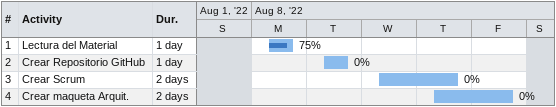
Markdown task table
| ID | Task | Duration | Start | Finish | % complete |
|---|---|---|---|---|---|
| 1 | Lectura del Material | 1d | 2022-08-08 | 2022-08-08 | 75 |
| 2 | Crear Repositorio GitHub | 1d | 2022-08-09 | 2022-08-09 | 0 |
| 3 | Crear Scrum | 2d | 2022-08-10 | 2022-08-11 | 0 |
| 4 | Crear maqueta Arquit. | 2d | 2022-08-11 | 2022-08-12 | 0 |
